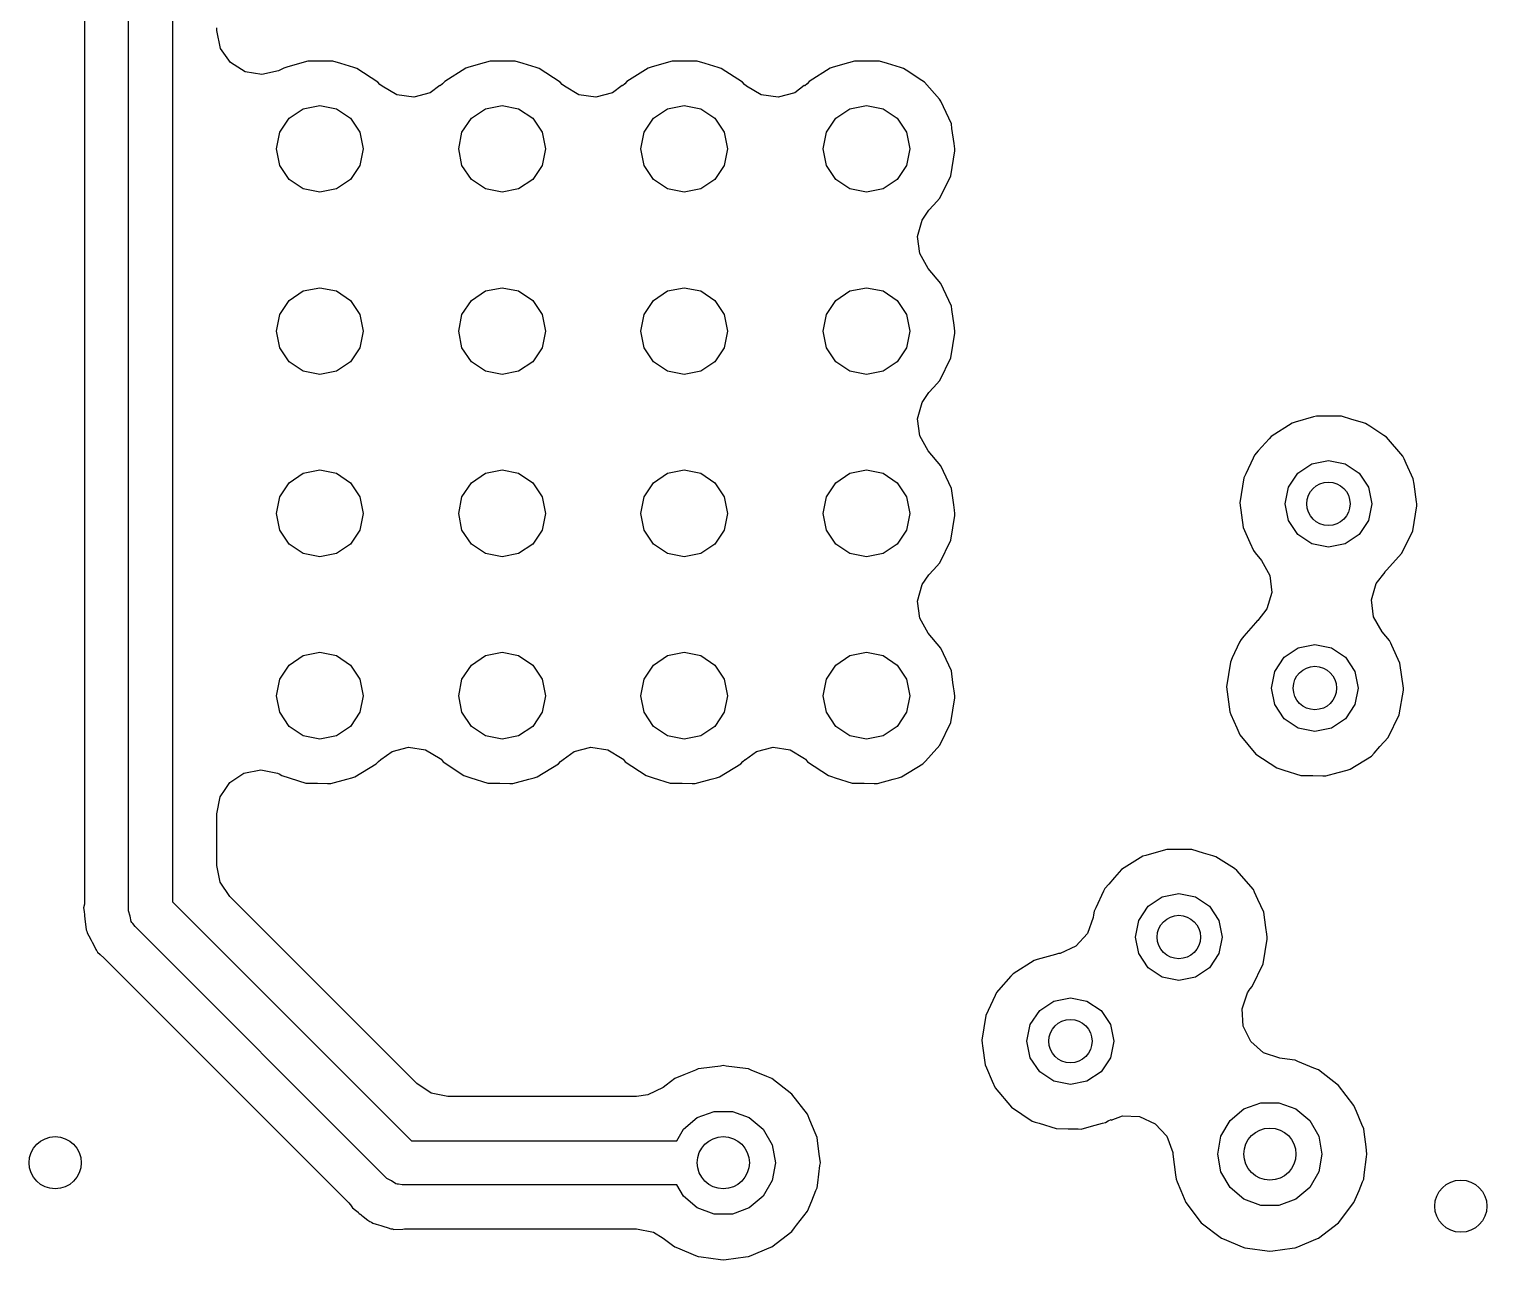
# Model space of a CAD drawing. Extents: x 0.99 to 4.24, y -7.27 to -4.02.
# Drawn here: x 2.124 to 2.4547, y -6.6618 to -6.3827 of the extents above; entities that cross this region are included whole.
import ezdxf

# ---------------------------------------------------------------- set-up
doc = ezdxf.new("R2010")
doc.units = 0
doc.header["$MEASUREMENT"] = 0
doc.layers.add('BLACK', color=7, linetype='CONTINUOUS')

msp = doc.modelspace()

# ---------------------------------------------------------------- linework, layer by layer
at = {"layer": 'BLACK', "linetype": 'CONTINUOUS'}
for p, q in [((2.13656, -6.37256), (2.13656, -6.58055)), ((2.14657, -6.58268), (2.14657, -6.37205)), ((2.15657, -6.37412), (2.15657, -6.58061)), ((2.16659, -6.38305), (2.16659, -6.38239)), ((2.16746, -6.38712), (2.16659, -6.38305)), ((2.16971, -6.39029), (2.16746, -6.38712)), ((2.173, -6.39236), (2.16971, -6.39029)), ((2.17683, -6.39301), (2.173, -6.39236)), ((2.18062, -6.39215), (2.17683, -6.39301)), ((2.18117, -6.3919), (2.18062, -6.39215)), ((2.18177, -6.39153), (2.18117, -6.3919)), ((2.18245, -6.39133), (2.18177, -6.39153)), ((2.18587, -6.39035), (2.18245, -6.39133)), ((2.18245, -6.39133), (2.18245, -6.39133)), ((2.18724, -6.38996), (2.18587, -6.39035)), ((2.18795, -6.38997), (2.18724, -6.38996)), ((2.18946, -6.38998), (2.18795, -6.38997)), ((2.19293, -6.39), (2.18946, -6.38998)), ((2.19475, -6.39054), (2.19293, -6.39)), ((2.1977, -6.39142), (2.19475, -6.39054)), ((2.19838, -6.39163), (2.1977, -6.39142)), ((2.1977, -6.39142), (2.1977, -6.39142)), ((2.20315, -6.39472), (2.19838, -6.39163)), ((2.22311, -6.39153), (2.21829, -6.39456)), ((2.22379, -6.39133), (2.22311, -6.39153)), ((2.22721, -6.39035), (2.22379, -6.39133)), ((2.22379, -6.39133), (2.22379, -6.39133)), ((2.22858, -6.38996), (2.22721, -6.39035)), ((2.22929, -6.38997), (2.22858, -6.38996)), ((2.2308, -6.38998), (2.22929, -6.38997)), ((2.23427, -6.39), (2.2308, -6.38998)), ((2.23609, -6.39054), (2.23427, -6.39)), ((2.23904, -6.39142), (2.23609, -6.39054)), ((2.23972, -6.39163), (2.23904, -6.39142)), ((2.23904, -6.39142), (2.23904, -6.39142)), ((2.24449, -6.39472), (2.23972, -6.39163)), ((2.26444, -6.39153), (2.25963, -6.39456)), ((2.26513, -6.39133), (2.26444, -6.39153)), ((2.26855, -6.39035), (2.26513, -6.39133)), ((2.26513, -6.39133), (2.26513, -6.39133)), ((2.26991, -6.38996), (2.26855, -6.39035)), ((2.27062, -6.38997), (2.26991, -6.38996)), ((2.27214, -6.38998), (2.27062, -6.38997)), ((2.2756, -6.39), (2.27214, -6.38998)), ((2.27742, -6.39054), (2.2756, -6.39)), ((2.28037, -6.39142), (2.27742, -6.39054)), ((2.28105, -6.39163), (2.28037, -6.39142)), ((2.28037, -6.39142), (2.28037, -6.39142)), ((2.28583, -6.39472), (2.28105, -6.39163)), ((2.30578, -6.39153), (2.30097, -6.39456)), ((2.30646, -6.39133), (2.30578, -6.39153)), ((2.30989, -6.39035), (2.30646, -6.39133)), ((2.30646, -6.39133), (2.30646, -6.39133)), ((2.31125, -6.38996), (2.30989, -6.39035)), ((2.31196, -6.38997), (2.31125, -6.38996)), ((2.31347, -6.38998), (2.31196, -6.38997)), ((2.31694, -6.39), (2.31347, -6.38998)), ((2.31876, -6.39054), (2.31694, -6.39)), ((2.32171, -6.39142), (2.31876, -6.39054)), ((2.32239, -6.39163), (2.32171, -6.39142)), ((2.32171, -6.39142), (2.32171, -6.39142)), ((2.32299, -6.39201), (2.32239, -6.39163)), ((2.32657, -6.39434), (2.32299, -6.39201)), ((2.20361, -6.39526), (2.20315, -6.39472)), ((2.2041, -6.39568), (2.20361, -6.39526)), ((2.20741, -6.39759), (2.2041, -6.39568)), ((2.2172, -6.39546), (2.21502, -6.39712)), ((2.21728, -6.39555), (2.2172, -6.39546)), ((2.21782, -6.39509), (2.21728, -6.39555)), ((2.21829, -6.39456), (2.21782, -6.39509)), ((2.24495, -6.39526), (2.24449, -6.39472)), ((2.24544, -6.39568), (2.24495, -6.39526)), ((2.24875, -6.39759), (2.24544, -6.39568)), ((2.25854, -6.39546), (2.25636, -6.39712)), ((2.25862, -6.39555), (2.25854, -6.39546)), ((2.25916, -6.39509), (2.25862, -6.39555)), ((2.25963, -6.39456), (2.25916, -6.39509)), ((2.28629, -6.39526), (2.28583, -6.39472)), ((2.28677, -6.39568), (2.28629, -6.39526)), ((2.29009, -6.39759), (2.28677, -6.39568)), ((2.29988, -6.39546), (2.2977, -6.39712)), ((2.29996, -6.39555), (2.29988, -6.39546)), ((2.3005, -6.39509), (2.29996, -6.39555)), ((2.30097, -6.39456), (2.3005, -6.39509)), ((2.32717, -6.39472), (2.32657, -6.39434)), ((2.32657, -6.39434), (2.32657, -6.39434)), ((2.33053, -6.39862), (2.32717, -6.39472)), ((2.21126, -6.39812), (2.20741, -6.39759)), ((2.21502, -6.39712), (2.21126, -6.39812)), ((2.2526, -6.39812), (2.24875, -6.39759)), ((2.25636, -6.39712), (2.2526, -6.39812)), ((2.29394, -6.39812), (2.29009, -6.39759)), ((2.2977, -6.39712), (2.29394, -6.39812)), ((2.33088, -6.39903), (2.33053, -6.39862)), ((2.33324, -6.40421), (2.33088, -6.39903)), ((2.183, -6.40288), (2.18619, -6.40075)), ((2.18619, -6.40075), (2.18996, -6.4)), ((2.18996, -6.4), (2.19373, -6.40075)), ((2.19373, -6.40075), (2.19692, -6.40288)), ((2.22434, -6.40288), (2.22753, -6.40075)), ((2.22753, -6.40075), (2.2313, -6.4)), ((2.2313, -6.4), (2.23507, -6.40075)), ((2.23507, -6.40075), (2.23826, -6.40288)), ((2.26568, -6.40288), (2.26887, -6.40075)), ((2.26887, -6.40075), (2.27264, -6.4)), ((2.27264, -6.4), (2.2764, -6.40075)), ((2.2764, -6.40075), (2.2796, -6.40288)), ((2.30702, -6.40288), (2.31021, -6.40075)), ((2.31021, -6.40075), (2.31398, -6.4)), ((2.31398, -6.4), (2.31774, -6.40075)), ((2.31774, -6.40075), (2.32094, -6.40288)), ((2.18087, -6.40608), (2.183, -6.40288)), ((2.19692, -6.40288), (2.19905, -6.40608)), ((2.22221, -6.40608), (2.22434, -6.40288)), ((2.23826, -6.40288), (2.24039, -6.40608)), ((2.26354, -6.40608), (2.26568, -6.40288)), ((2.2796, -6.40288), (2.28173, -6.40608)), ((2.30488, -6.40608), (2.30702, -6.40288)), ((2.32094, -6.40288), (2.32307, -6.40608)), ((2.33338, -6.40523), (2.33324, -6.40421)), ((2.33387, -6.40865), (2.33338, -6.40523)), ((2.18012, -6.40984), (2.18087, -6.40608)), ((2.19905, -6.40608), (2.1998, -6.40984)), ((2.22146, -6.40984), (2.22221, -6.40608)), ((2.24039, -6.40608), (2.24114, -6.40984)), ((2.2628, -6.40984), (2.26354, -6.40608)), ((2.28173, -6.40608), (2.28248, -6.40984)), ((2.30413, -6.40984), (2.30488, -6.40608)), ((2.32307, -6.40608), (2.32382, -6.40984)), ((2.33404, -6.40984), (2.33387, -6.40865)), ((2.18087, -6.41361), (2.18012, -6.40984)), ((2.1998, -6.40984), (2.19905, -6.41361)), ((2.22221, -6.41361), (2.22146, -6.40984)), ((2.24114, -6.40984), (2.24039, -6.41361)), ((2.26354, -6.41361), (2.2628, -6.40984)), ((2.28248, -6.40984), (2.28173, -6.41361)), ((2.30488, -6.41361), (2.30413, -6.40984)), ((2.32382, -6.40984), (2.32307, -6.41361)), ((2.33309, -6.41594), (2.33404, -6.41033)), ((2.33404, -6.41033), (2.33404, -6.40984)), ((2.183, -6.4168), (2.18087, -6.41361)), ((2.19905, -6.41361), (2.19692, -6.4168)), ((2.22434, -6.4168), (2.22221, -6.41361)), ((2.24039, -6.41361), (2.23826, -6.4168)), ((2.26568, -6.4168), (2.26354, -6.41361)), ((2.28173, -6.41361), (2.2796, -6.4168)), ((2.30702, -6.4168), (2.30488, -6.41361)), ((2.32307, -6.41361), (2.32094, -6.4168)), ((2.18619, -6.41894), (2.183, -6.4168)), ((2.18996, -6.41968), (2.18619, -6.41894)), ((2.19373, -6.41894), (2.18996, -6.41968)), ((2.19692, -6.4168), (2.19373, -6.41894)), ((2.22753, -6.41894), (2.22434, -6.4168)), ((2.2313, -6.41968), (2.22753, -6.41894)), ((2.23507, -6.41894), (2.2313, -6.41968)), ((2.23826, -6.4168), (2.23507, -6.41894)), ((2.26887, -6.41894), (2.26568, -6.4168)), ((2.27264, -6.41968), (2.26887, -6.41894)), ((2.2764, -6.41894), (2.27264, -6.41968)), ((2.2796, -6.4168), (2.2764, -6.41894)), ((2.31021, -6.41894), (2.30702, -6.4168)), ((2.31398, -6.41968), (2.31021, -6.41894)), ((2.31774, -6.41894), (2.31398, -6.41968)), ((2.32094, -6.4168), (2.31774, -6.41894)), ((2.33061, -6.42106), (2.33309, -6.41594)), ((2.32918, -6.42264), (2.33061, -6.42106)), ((2.32662, -6.42601), (2.32813, -6.4238)), ((2.32813, -6.4238), (2.32918, -6.42264)), ((2.32558, -6.42975), (2.32662, -6.42601)), ((2.32606, -6.43361), (2.32558, -6.42975)), ((2.32797, -6.43699), (2.32606, -6.43361)), ((2.33088, -6.44037), (2.32797, -6.43699)), ((2.183, -6.44422), (2.18619, -6.44209)), ((2.18619, -6.44209), (2.18996, -6.44134)), ((2.18996, -6.44134), (2.19373, -6.44209)), ((2.19373, -6.44209), (2.19692, -6.44422)), ((2.22434, -6.44422), (2.22753, -6.44209)), ((2.22753, -6.44209), (2.2313, -6.44134)), ((2.2313, -6.44134), (2.23507, -6.44209)), ((2.23507, -6.44209), (2.23826, -6.44422)), ((2.26568, -6.44422), (2.26887, -6.44209)), ((2.26887, -6.44209), (2.27264, -6.44134)), ((2.27264, -6.44134), (2.2764, -6.44209)), ((2.2764, -6.44209), (2.2796, -6.44422)), ((2.30702, -6.44422), (2.31021, -6.44209)), ((2.31021, -6.44209), (2.31398, -6.44134)), ((2.31398, -6.44134), (2.31774, -6.44209)), ((2.31774, -6.44209), (2.32094, -6.44422)), ((2.33324, -6.44555), (2.33088, -6.44037)), ((2.18087, -6.44741), (2.183, -6.44422)), ((2.19692, -6.44422), (2.19905, -6.44741)), ((2.22221, -6.44741), (2.22434, -6.44422)), ((2.23826, -6.44422), (2.24039, -6.44741)), ((2.26354, -6.44741), (2.26568, -6.44422)), ((2.2796, -6.44422), (2.28173, -6.44741)), ((2.30488, -6.44741), (2.30702, -6.44422)), ((2.32094, -6.44422), (2.32307, -6.44741)), ((2.33334, -6.44625), (2.33324, -6.44555)), ((2.18012, -6.45118), (2.18087, -6.44741)), ((2.19905, -6.44741), (2.1998, -6.45118)), ((2.22146, -6.45118), (2.22221, -6.44741)), ((2.24039, -6.44741), (2.24114, -6.45118)), ((2.2628, -6.45118), (2.26354, -6.44741)), ((2.28173, -6.44741), (2.28248, -6.45118)), ((2.30413, -6.45118), (2.30488, -6.44741)), ((2.32307, -6.44741), (2.32382, -6.45118)), ((2.33385, -6.44982), (2.33334, -6.44625)), ((2.18087, -6.45495), (2.18012, -6.45118)), ((2.1998, -6.45118), (2.19905, -6.45495)), ((2.22221, -6.45495), (2.22146, -6.45118)), ((2.24114, -6.45118), (2.24039, -6.45495)), ((2.26354, -6.45495), (2.2628, -6.45118)), ((2.28248, -6.45118), (2.28173, -6.45495)), ((2.30488, -6.45495), (2.30413, -6.45118)), ((2.32382, -6.45118), (2.32307, -6.45495)), ((2.33309, -6.45728), (2.33404, -6.45167)), ((2.33404, -6.45118), (2.33385, -6.44982)), ((2.33404, -6.45167), (2.33404, -6.45118)), ((2.183, -6.45814), (2.18087, -6.45495)), ((2.19905, -6.45495), (2.19692, -6.45814)), ((2.22434, -6.45814), (2.22221, -6.45495)), ((2.24039, -6.45495), (2.23826, -6.45814)), ((2.26568, -6.45814), (2.26354, -6.45495)), ((2.28173, -6.45495), (2.2796, -6.45814)), ((2.30702, -6.45814), (2.30488, -6.45495)), ((2.32307, -6.45495), (2.32094, -6.45814)), ((2.18619, -6.46027), (2.183, -6.45814)), ((2.19692, -6.45814), (2.19373, -6.46027)), ((2.22753, -6.46027), (2.22434, -6.45814)), ((2.23826, -6.45814), (2.23507, -6.46027)), ((2.26887, -6.46027), (2.26568, -6.45814)), ((2.2796, -6.45814), (2.2764, -6.46027)), ((2.31021, -6.46027), (2.30702, -6.45814)), ((2.32094, -6.45814), (2.31774, -6.46027)), ((2.33061, -6.4624), (2.33309, -6.45728)), ((2.18996, -6.46102), (2.18619, -6.46027)), ((2.19373, -6.46027), (2.18996, -6.46102)), ((2.2313, -6.46102), (2.22753, -6.46027)), ((2.23507, -6.46027), (2.2313, -6.46102)), ((2.27264, -6.46102), (2.26887, -6.46027)), ((2.2764, -6.46027), (2.27264, -6.46102)), ((2.31398, -6.46102), (2.31021, -6.46027)), ((2.31774, -6.46027), (2.31398, -6.46102)), ((2.32662, -6.46734), (2.32813, -6.46514)), ((2.32813, -6.46514), (2.32918, -6.46398)), ((2.32918, -6.46398), (2.33061, -6.4624)), ((2.32558, -6.47109), (2.32662, -6.46734)), ((2.32606, -6.47495), (2.32558, -6.47109)), ((2.41127, -6.47183), (2.41059, -6.47203)), ((2.41538, -6.47066), (2.41127, -6.47183)), ((2.41127, -6.47183), (2.41127, -6.47183)), ((2.41606, -6.47046), (2.41538, -6.47066)), ((2.41538, -6.47066), (2.41538, -6.47066)), ((2.41677, -6.47047), (2.41606, -6.47046)), ((2.41828, -6.47048), (2.41677, -6.47047)), ((2.42175, -6.4705), (2.41828, -6.47048)), ((2.42411, -6.4712), (2.42175, -6.4705)), ((2.42652, -6.47193), (2.42411, -6.4712)), ((2.4272, -6.47213), (2.42652, -6.47193)), ((2.42652, -6.47193), (2.42652, -6.47193)), ((2.32797, -6.47833), (2.32606, -6.47495)), ((2.40578, -6.47506), (2.40531, -6.4756)), ((2.41059, -6.47203), (2.40578, -6.47506)), ((2.42816, -6.47275), (2.4272, -6.47213)), ((2.43138, -6.47484), (2.42816, -6.47275)), ((2.43197, -6.47522), (2.43138, -6.47484)), ((2.43138, -6.47484), (2.43138, -6.47484)), ((2.43569, -6.47953), (2.43197, -6.47522)), ((2.33088, -6.48171), (2.32797, -6.47833)), ((2.40285, -6.47837), (2.40201, -6.47933)), ((2.40531, -6.4756), (2.40285, -6.47837)), ((2.33324, -6.48689), (2.33088, -6.48171)), ((2.40171, -6.47997), (2.40003, -6.48354)), ((2.40201, -6.47933), (2.40171, -6.47997)), ((2.40171, -6.47997), (2.40171, -6.47997)), ((2.41182, -6.48338), (2.41502, -6.48125)), ((2.41502, -6.48125), (2.41878, -6.4805)), ((2.41878, -6.4805), (2.42255, -6.48125)), ((2.42255, -6.48125), (2.42574, -6.48338)), ((2.43598, -6.48018), (2.43569, -6.47953)), ((2.43643, -6.48117), (2.43598, -6.48018)), ((2.43598, -6.48018), (2.43598, -6.48018)), ((2.43804, -6.48471), (2.43643, -6.48117)), ((2.183, -6.48556), (2.18619, -6.48343)), ((2.18619, -6.48343), (2.18996, -6.48268)), ((2.18996, -6.48268), (2.19373, -6.48343)), ((2.19373, -6.48343), (2.19692, -6.48556)), ((2.22434, -6.48556), (2.22753, -6.48343)), ((2.22753, -6.48343), (2.2313, -6.48268)), ((2.2313, -6.48268), (2.23507, -6.48343)), ((2.23507, -6.48343), (2.23826, -6.48556)), ((2.26568, -6.48556), (2.26887, -6.48343)), ((2.26887, -6.48343), (2.27264, -6.48268)), ((2.27264, -6.48268), (2.2764, -6.48343)), ((2.2764, -6.48343), (2.2796, -6.48556)), ((2.30702, -6.48556), (2.31021, -6.48343)), ((2.31021, -6.48343), (2.31398, -6.48268)), ((2.31398, -6.48268), (2.31774, -6.48343)), ((2.31774, -6.48343), (2.32094, -6.48556)), ((2.39959, -6.48448), (2.39872, -6.4901)), ((2.40003, -6.48354), (2.39959, -6.48448)), ((2.40969, -6.48658), (2.41182, -6.48338)), ((2.42574, -6.48338), (2.42788, -6.48658)), ((2.43821, -6.4859), (2.43804, -6.48471)), ((2.18087, -6.48875), (2.183, -6.48556)), ((2.19692, -6.48556), (2.19905, -6.48875)), ((2.22221, -6.48875), (2.22434, -6.48556)), ((2.23826, -6.48556), (2.24039, -6.48875)), ((2.26354, -6.48875), (2.26568, -6.48556)), ((2.2796, -6.48556), (2.28173, -6.48875)), ((2.30488, -6.48875), (2.30702, -6.48556)), ((2.32094, -6.48556), (2.32307, -6.48875)), ((2.33377, -6.49059), (2.33324, -6.48689)), ((2.40894, -6.49034), (2.40969, -6.48658)), ((2.42788, -6.48658), (2.42862, -6.49034)), ((2.43879, -6.48992), (2.43821, -6.4859)), ((2.18012, -6.49252), (2.18087, -6.48875)), ((2.19905, -6.48875), (2.1998, -6.49252)), ((2.22146, -6.49252), (2.22221, -6.48875)), ((2.24039, -6.48875), (2.24114, -6.49252)), ((2.2628, -6.49252), (2.26354, -6.48875)), ((2.28173, -6.48875), (2.28248, -6.49252)), ((2.30413, -6.49252), (2.30488, -6.48875)), ((2.32307, -6.48875), (2.32382, -6.49252)), ((2.33393, -6.49176), (2.33377, -6.49059)), ((2.33404, -6.49252), (2.33393, -6.49176)), ((2.39872, -6.4901), (2.39946, -6.49574)), ((2.40969, -6.49411), (2.40894, -6.49034)), ((2.42862, -6.49034), (2.42788, -6.49411)), ((2.4379, -6.49645), (2.43884, -6.49083)), ((2.43885, -6.49034), (2.43879, -6.48992)), ((2.43884, -6.49083), (2.43885, -6.49034)), ((2.18087, -6.49629), (2.18012, -6.49252)), ((2.1998, -6.49252), (2.19905, -6.49629)), ((2.22221, -6.49629), (2.22146, -6.49252)), ((2.24114, -6.49252), (2.24039, -6.49629)), ((2.26354, -6.49629), (2.2628, -6.49252)), ((2.28248, -6.49252), (2.28173, -6.49629)), ((2.30488, -6.49629), (2.30413, -6.49252)), ((2.32382, -6.49252), (2.32307, -6.49629)), ((2.33309, -6.49862), (2.33404, -6.49301)), ((2.33404, -6.49301), (2.33404, -6.49252)), ((2.41182, -6.4973), (2.40969, -6.49411)), ((2.42788, -6.49411), (2.42574, -6.4973)), ((2.183, -6.49948), (2.18087, -6.49629)), ((2.19905, -6.49629), (2.19692, -6.49948)), ((2.22434, -6.49948), (2.22221, -6.49629)), ((2.24039, -6.49629), (2.23826, -6.49948)), ((2.26568, -6.49948), (2.26354, -6.49629)), ((2.28173, -6.49629), (2.2796, -6.49948)), ((2.30702, -6.49948), (2.30488, -6.49629)), ((2.32307, -6.49629), (2.32094, -6.49948)), ((2.39946, -6.49574), (2.39974, -6.49639)), ((2.39974, -6.49639), (2.39974, -6.49639)), ((2.39974, -6.49639), (2.40095, -6.49913)), ((2.41502, -6.49944), (2.41182, -6.4973)), ((2.42574, -6.4973), (2.42255, -6.49944)), ((2.43542, -6.50157), (2.4379, -6.49645)), ((2.18619, -6.50161), (2.183, -6.49948)), ((2.18996, -6.50236), (2.18619, -6.50161)), ((2.19373, -6.50161), (2.18996, -6.50236)), ((2.19692, -6.49948), (2.19373, -6.50161)), ((2.22753, -6.50161), (2.22434, -6.49948)), ((2.2313, -6.50236), (2.22753, -6.50161)), ((2.23507, -6.50161), (2.2313, -6.50236)), ((2.23826, -6.49948), (2.23507, -6.50161)), ((2.26887, -6.50161), (2.26568, -6.49948)), ((2.27264, -6.50236), (2.26887, -6.50161)), ((2.2764, -6.50161), (2.27264, -6.50236)), ((2.2796, -6.49948), (2.2764, -6.50161)), ((2.31021, -6.50161), (2.30702, -6.49948)), ((2.31398, -6.50236), (2.31021, -6.50161)), ((2.31774, -6.50161), (2.31398, -6.50236)), ((2.32094, -6.49948), (2.31774, -6.50161)), ((2.33061, -6.50374), (2.33309, -6.49862)), ((2.40095, -6.49913), (2.40175, -6.50095)), ((2.40175, -6.50095), (2.4022, -6.50149)), ((2.4022, -6.50149), (2.4022, -6.50149)), ((2.4022, -6.50149), (2.40363, -6.50319)), ((2.41878, -6.50019), (2.41502, -6.49944)), ((2.42255, -6.49944), (2.41878, -6.50019)), ((2.43198, -6.50536), (2.43542, -6.50157)), ((2.3292, -6.5053), (2.33061, -6.50374)), ((2.40363, -6.50319), (2.4055, -6.50659)), ((2.32662, -6.50868), (2.32813, -6.50648)), ((2.32813, -6.50648), (2.3292, -6.5053)), ((2.4055, -6.50659), (2.40593, -6.51046)), ((2.42857, -6.51213), (2.42961, -6.50839)), ((2.42961, -6.50839), (2.43165, -6.50582)), ((2.4316, -6.50578), (2.43198, -6.50536)), ((2.43165, -6.50582), (2.4316, -6.50578)), ((2.32558, -6.51243), (2.32662, -6.50868)), ((2.40593, -6.51046), (2.40484, -6.51419)), ((2.32606, -6.51629), (2.32558, -6.51243)), ((2.40484, -6.51419), (2.40276, -6.51681)), ((2.42904, -6.51599), (2.42857, -6.51213)), ((2.32797, -6.51967), (2.32606, -6.51629)), ((2.40224, -6.51737), (2.39959, -6.52037)), ((2.40271, -6.51684), (2.40224, -6.51737)), ((2.40276, -6.51681), (2.40271, -6.51684)), ((2.43096, -6.51937), (2.42904, -6.51599)), ((2.33088, -6.52305), (2.32797, -6.51967)), ((2.39895, -6.5211), (2.39864, -6.52174)), ((2.39959, -6.52037), (2.39895, -6.5211)), ((2.43262, -6.52131), (2.43096, -6.51937)), ((2.43292, -6.52195), (2.43262, -6.52131)), ((2.183, -6.5269), (2.18619, -6.52476)), ((2.18619, -6.52476), (2.18996, -6.52402)), ((2.18996, -6.52402), (2.19373, -6.52476)), ((2.19373, -6.52476), (2.19692, -6.5269)), ((2.22434, -6.5269), (2.22753, -6.52476)), ((2.22753, -6.52476), (2.2313, -6.52402)), ((2.2313, -6.52402), (2.23507, -6.52476)), ((2.23507, -6.52476), (2.23826, -6.5269)), ((2.26568, -6.5269), (2.26887, -6.52476)), ((2.26887, -6.52476), (2.27264, -6.52402)), ((2.27264, -6.52402), (2.2764, -6.52476)), ((2.2764, -6.52476), (2.2796, -6.5269)), ((2.30702, -6.5269), (2.31021, -6.52476)), ((2.31021, -6.52476), (2.31398, -6.52402)), ((2.31398, -6.52402), (2.31774, -6.52476)), ((2.31774, -6.52476), (2.32094, -6.5269)), ((2.33324, -6.52823), (2.33088, -6.52305)), ((2.39864, -6.52174), (2.39698, -6.52529)), ((2.39864, -6.52174), (2.39864, -6.52174)), ((2.40876, -6.52516), (2.41195, -6.52302)), ((2.41195, -6.52302), (2.41572, -6.52227)), ((2.41572, -6.52227), (2.41948, -6.52302)), ((2.41948, -6.52302), (2.42268, -6.52516)), ((2.43317, -6.52251), (2.43292, -6.52195)), ((2.43292, -6.52195), (2.43292, -6.52195)), ((2.43498, -6.52649), (2.43317, -6.52251)), ((2.18087, -6.53009), (2.183, -6.5269)), ((2.19692, -6.5269), (2.19905, -6.53009)), ((2.22221, -6.53009), (2.22434, -6.5269)), ((2.23826, -6.5269), (2.24039, -6.53009)), ((2.26354, -6.53009), (2.26568, -6.5269)), ((2.2796, -6.5269), (2.28173, -6.53009)), ((2.30488, -6.53009), (2.30702, -6.5269)), ((2.32094, -6.5269), (2.32307, -6.53009)), ((2.33361, -6.53085), (2.33324, -6.52823)), ((2.39653, -6.52625), (2.39565, -6.53187)), ((2.39698, -6.52529), (2.39653, -6.52625)), ((2.40662, -6.52835), (2.40876, -6.52516)), ((2.42268, -6.52516), (2.42481, -6.52835)), ((2.43578, -6.53212), (2.43498, -6.52649)), ((2.18012, -6.53386), (2.18087, -6.53009)), ((2.19905, -6.53009), (2.1998, -6.53386)), ((2.22146, -6.53386), (2.22221, -6.53009)), ((2.24039, -6.53009), (2.24114, -6.53386)), ((2.2628, -6.53386), (2.26354, -6.53009)), ((2.28173, -6.53009), (2.28248, -6.53386)), ((2.30413, -6.53386), (2.30488, -6.53009)), ((2.32307, -6.53009), (2.32382, -6.53386)), ((2.33376, -6.53187), (2.33361, -6.53085)), ((2.40588, -6.53212), (2.40662, -6.52835)), ((2.42481, -6.52835), (2.42556, -6.53212)), ((2.18087, -6.53762), (2.18012, -6.53386)), ((2.1998, -6.53386), (2.19905, -6.53762)), ((2.22221, -6.53762), (2.22146, -6.53386)), ((2.24114, -6.53386), (2.24039, -6.53762)), ((2.26354, -6.53762), (2.2628, -6.53386)), ((2.28248, -6.53386), (2.28173, -6.53762)), ((2.30488, -6.53762), (2.30413, -6.53386)), ((2.32382, -6.53386), (2.32307, -6.53762)), ((2.33309, -6.53996), (2.33404, -6.53435)), ((2.33389, -6.53276), (2.33376, -6.53187)), ((2.33404, -6.53386), (2.33389, -6.53276)), ((2.33404, -6.53435), (2.33404, -6.53386)), ((2.39565, -6.53187), (2.39639, -6.53751)), ((2.40662, -6.53588), (2.40588, -6.53212)), ((2.42556, -6.53212), (2.42481, -6.53588)), ((2.43483, -6.53822), (2.43578, -6.53261)), ((2.43578, -6.53261), (2.43578, -6.53212)), ((2.183, -6.54082), (2.18087, -6.53762)), ((2.19905, -6.53762), (2.19692, -6.54082)), ((2.22434, -6.54082), (2.22221, -6.53762)), ((2.24039, -6.53762), (2.23826, -6.54082)), ((2.26568, -6.54082), (2.26354, -6.53762)), ((2.28173, -6.53762), (2.2796, -6.54082)), ((2.30702, -6.54082), (2.30488, -6.53762)), ((2.32307, -6.53762), (2.32094, -6.54082)), ((2.39639, -6.53751), (2.39668, -6.53816)), ((2.40876, -6.53908), (2.40662, -6.53588)), ((2.42481, -6.53588), (2.42268, -6.53908)), ((2.18619, -6.54295), (2.183, -6.54082)), ((2.19692, -6.54082), (2.19373, -6.54295)), ((2.22753, -6.54295), (2.22434, -6.54082)), ((2.23826, -6.54082), (2.23507, -6.54295)), ((2.26887, -6.54295), (2.26568, -6.54082)), ((2.2796, -6.54082), (2.2764, -6.54295)), ((2.31021, -6.54295), (2.30702, -6.54082)), ((2.32094, -6.54082), (2.31774, -6.54295)), ((2.33061, -6.54508), (2.33309, -6.53996)), ((2.39668, -6.53816), (2.39668, -6.53816)), ((2.39668, -6.53816), (2.39798, -6.54112)), ((2.39798, -6.54112), (2.39868, -6.54272)), ((2.41195, -6.54121), (2.40876, -6.53908)), ((2.41572, -6.54196), (2.41195, -6.54121)), ((2.41948, -6.54121), (2.41572, -6.54196)), ((2.42268, -6.53908), (2.41948, -6.54121)), ((2.43235, -6.54334), (2.43483, -6.53822)), ((2.18996, -6.5437), (2.18619, -6.54295)), ((2.19373, -6.54295), (2.18996, -6.5437)), ((2.2313, -6.5437), (2.22753, -6.54295)), ((2.23507, -6.54295), (2.2313, -6.5437)), ((2.27264, -6.5437), (2.26887, -6.54295)), ((2.2764, -6.54295), (2.27264, -6.5437)), ((2.31398, -6.5437), (2.31021, -6.54295)), ((2.31774, -6.54295), (2.31398, -6.5437)), ((2.39868, -6.54272), (2.40234, -6.54708)), ((2.43048, -6.54541), (2.43235, -6.54334)), ((2.20383, -6.54836), (2.20634, -6.5465)), ((2.20634, -6.5465), (2.21011, -6.54555)), ((2.21011, -6.54555), (2.21395, -6.54612)), ((2.21395, -6.54612), (2.21724, -6.54807)), ((2.21724, -6.54807), (2.21747, -6.54827)), ((2.24517, -6.54836), (2.24768, -6.5465)), ((2.24768, -6.5465), (2.25145, -6.54555)), ((2.25145, -6.54555), (2.25529, -6.54612)), ((2.25529, -6.54612), (2.25858, -6.54807)), ((2.25858, -6.54807), (2.25881, -6.54827)), ((2.28651, -6.54836), (2.28901, -6.5465)), ((2.28901, -6.5465), (2.29278, -6.54555)), ((2.29278, -6.54555), (2.29663, -6.54612)), ((2.29663, -6.54612), (2.29992, -6.54807)), ((2.29992, -6.54807), (2.30014, -6.54827)), ((2.32735, -6.54868), (2.32863, -6.54727)), ((2.32863, -6.54727), (2.33061, -6.54508)), ((2.40234, -6.54708), (2.40708, -6.55023)), ((2.42369, -6.55053), (2.42854, -6.54756)), ((2.42854, -6.54756), (2.42915, -6.54688)), ((2.42915, -6.54688), (2.43048, -6.54541)), ((2.17274, -6.55142), (2.17656, -6.55066)), ((2.17656, -6.55066), (2.18037, -6.55142)), ((2.19793, -6.55227), (2.20278, -6.5493)), ((2.20278, -6.5493), (2.20325, -6.54877)), ((2.20325, -6.54877), (2.2038, -6.54832)), ((2.2038, -6.54832), (2.20383, -6.54836)), ((2.21747, -6.54827), (2.21792, -6.54882)), ((2.21792, -6.54882), (2.22266, -6.55197)), ((2.23927, -6.55227), (2.24412, -6.5493)), ((2.24412, -6.5493), (2.24459, -6.54877)), ((2.24459, -6.54877), (2.24514, -6.54832)), ((2.24514, -6.54832), (2.24517, -6.54836)), ((2.25881, -6.54827), (2.25926, -6.54882)), ((2.25926, -6.54882), (2.264, -6.55197)), ((2.28061, -6.55227), (2.28546, -6.5493)), ((2.28546, -6.5493), (2.28593, -6.54877)), ((2.28593, -6.54877), (2.28648, -6.54832)), ((2.28648, -6.54832), (2.28651, -6.54836)), ((2.30014, -6.54827), (2.3006, -6.54882)), ((2.3006, -6.54882), (2.30534, -6.55197)), ((2.32195, -6.55227), (2.32679, -6.5493)), ((2.32679, -6.5493), (2.32735, -6.54868)), ((2.40708, -6.55023), (2.40776, -6.55044)), ((2.40776, -6.55044), (2.40776, -6.55044)), ((2.40776, -6.55044), (2.40865, -6.55072)), ((2.40865, -6.55072), (2.41251, -6.55193)), ((2.4182, -6.55203), (2.42101, -6.55126)), ((2.42101, -6.55126), (2.423, -6.55072)), ((2.423, -6.55072), (2.42369, -6.55053)), ((2.423, -6.55072), (2.423, -6.55072)), ((2.16848, -6.55512), (2.16951, -6.55358)), ((2.16951, -6.55358), (2.17274, -6.55142)), ((2.18037, -6.55142), (2.18075, -6.55159)), ((2.18075, -6.55159), (2.18132, -6.55197)), ((2.18132, -6.55197), (2.18675, -6.55367)), ((2.18675, -6.55367), (2.18945, -6.55372)), ((2.18945, -6.55372), (2.19173, -6.55376)), ((2.19173, -6.55376), (2.19173, -6.55376)), ((2.19173, -6.55376), (2.19244, -6.55377)), ((2.19244, -6.55377), (2.19605, -6.55279)), ((2.19605, -6.55279), (2.19725, -6.55246)), ((2.19725, -6.55246), (2.19793, -6.55227)), ((2.19725, -6.55246), (2.19725, -6.55246)), ((2.22266, -6.55197), (2.22334, -6.55218)), ((2.22334, -6.55218), (2.22334, -6.55218)), ((2.22334, -6.55218), (2.22423, -6.55246)), ((2.22423, -6.55246), (2.22809, -6.55367)), ((2.22809, -6.55367), (2.23079, -6.55372)), ((2.23079, -6.55372), (2.23307, -6.55376)), ((2.23307, -6.55376), (2.23307, -6.55376)), ((2.23307, -6.55376), (2.23378, -6.55377)), ((2.23378, -6.55377), (2.23739, -6.55279)), ((2.23739, -6.55279), (2.23858, -6.55246)), ((2.23858, -6.55246), (2.23927, -6.55227)), ((2.23858, -6.55246), (2.23858, -6.55246)), ((2.264, -6.55197), (2.26468, -6.55218)), ((2.26468, -6.55218), (2.26468, -6.55218)), ((2.26468, -6.55218), (2.26557, -6.55246)), ((2.26557, -6.55246), (2.26943, -6.55367)), ((2.26943, -6.55367), (2.27213, -6.55372)), ((2.27213, -6.55372), (2.27441, -6.55376)), ((2.27441, -6.55376), (2.27441, -6.55376)), ((2.27441, -6.55376), (2.27512, -6.55377)), ((2.27512, -6.55377), (2.27873, -6.55279)), ((2.27873, -6.55279), (2.27992, -6.55246)), ((2.27992, -6.55246), (2.28061, -6.55227)), ((2.27992, -6.55246), (2.27992, -6.55246)), ((2.30534, -6.55197), (2.30601, -6.55218)), ((2.30601, -6.55218), (2.30601, -6.55218)), ((2.30601, -6.55218), (2.30691, -6.55246)), ((2.30691, -6.55246), (2.31077, -6.55367)), ((2.31077, -6.55367), (2.31347, -6.55372)), ((2.31347, -6.55372), (2.31575, -6.55376)), ((2.31575, -6.55376), (2.31575, -6.55376)), ((2.31575, -6.55376), (2.31646, -6.55377)), ((2.31646, -6.55377), (2.32007, -6.55279)), ((2.32007, -6.55279), (2.32126, -6.55246)), ((2.32126, -6.55246), (2.32195, -6.55227)), ((2.32126, -6.55246), (2.32126, -6.55246)), ((2.41251, -6.55193), (2.41521, -6.55197)), ((2.41521, -6.55197), (2.41749, -6.55202)), ((2.41749, -6.55202), (2.41749, -6.55202)), ((2.41749, -6.55202), (2.4182, -6.55203)), ((2.16659, -6.56062), (2.16735, -6.55681)), ((2.16735, -6.55681), (2.16848, -6.55512)), ((2.16659, -6.57233), (2.16659, -6.56062)), ((2.37665, -6.57027), (2.37184, -6.5733)), ((2.37733, -6.57007), (2.37665, -6.57027)), ((2.38129, -6.56894), (2.37733, -6.57007)), ((2.37733, -6.57007), (2.37733, -6.57007)), ((2.38212, -6.5687), (2.38129, -6.56894)), ((2.38283, -6.56871), (2.38212, -6.5687)), ((2.38434, -6.56872), (2.38283, -6.56871)), ((2.38781, -6.56874), (2.38434, -6.56872)), ((2.39046, -6.56953), (2.38781, -6.56874)), ((2.39258, -6.57016), (2.39046, -6.56953)), ((2.39326, -6.57037), (2.39258, -6.57016)), ((2.39258, -6.57016), (2.39258, -6.57016)), ((2.39385, -6.57075), (2.39326, -6.57037)), ((2.39744, -6.57308), (2.39385, -6.57075)), ((2.16735, -6.57614), (2.16659, -6.57233)), ((2.37184, -6.5733), (2.37028, -6.57507)), ((2.39803, -6.57346), (2.39744, -6.57308)), ((2.39744, -6.57308), (2.39744, -6.57308)), ((2.40175, -6.57777), (2.39803, -6.57346)), ((2.16951, -6.57937), (2.16735, -6.57614)), ((2.36807, -6.57757), (2.36777, -6.57821)), ((2.36895, -6.57657), (2.36807, -6.57757)), ((2.37028, -6.57507), (2.36895, -6.57657)), ((2.40204, -6.57842), (2.40175, -6.57777)), ((2.13656, -6.58055), (2.13654, -6.58102)), ((2.13654, -6.58102), (2.13654, -6.58116)), ((2.15657, -6.58061), (2.21073, -6.63476)), ((2.21197, -6.62183), (2.16951, -6.57937)), ((2.36777, -6.57821), (2.36601, -6.58196)), ((2.36777, -6.57821), (2.36777, -6.57821)), ((2.37788, -6.58162), (2.38108, -6.57949)), ((2.38108, -6.57949), (2.38484, -6.57874)), ((2.38484, -6.57874), (2.38861, -6.57949)), ((2.38861, -6.57949), (2.3918, -6.58162)), ((2.40279, -6.58006), (2.40204, -6.57842)), ((2.40204, -6.57842), (2.40204, -6.57842)), ((2.4041, -6.58295), (2.40279, -6.58006)), ((2.13654, -6.58116), (2.13636, -6.58196)), ((2.13636, -6.58196), (2.13646, -6.58278)), ((2.13646, -6.58278), (2.13655, -6.58353)), ((2.13646, -6.58278), (2.13646, -6.58278)), ((2.13655, -6.58353), (2.13656, -6.58358)), ((2.13656, -6.58358), (2.13656, -6.58392)), ((2.13656, -6.58392), (2.13662, -6.58433)), ((2.13662, -6.58433), (2.13662, -6.58433)), ((2.13662, -6.58433), (2.13666, -6.58456)), ((2.14692, -6.58386), (2.14657, -6.58268)), ((2.14718, -6.58506), (2.14692, -6.58386)), ((2.36543, -6.58417), (2.36409, -6.58782)), ((2.36552, -6.58357), (2.36543, -6.58417)), ((2.36565, -6.58272), (2.36552, -6.58357)), ((2.36601, -6.58196), (2.36565, -6.58272)), ((2.37575, -6.58482), (2.37788, -6.58162)), ((2.3918, -6.58162), (2.39394, -6.58482)), ((2.4046, -6.58642), (2.4041, -6.58295)), ((2.13666, -6.58456), (2.13673, -6.58503)), ((2.13673, -6.58503), (2.13695, -6.58693)), ((2.13695, -6.58693), (2.13711, -6.58725)), ((2.13711, -6.58725), (2.13717, -6.58761)), ((2.13717, -6.58761), (2.13756, -6.58833)), ((2.14734, -6.58527), (2.14718, -6.58506)), ((2.14737, -6.58538), (2.14734, -6.58527)), ((2.14751, -6.5855), (2.14737, -6.58538)), ((2.14804, -6.58621), (2.14751, -6.5855)), ((2.20513, -6.6433), (2.14804, -6.58621)), ((2.375, -6.58858), (2.37575, -6.58482)), ((2.39394, -6.58482), (2.39469, -6.58858)), ((2.40482, -6.58797), (2.4046, -6.58642)), ((2.13756, -6.58833), (2.13756, -6.58833)), ((2.13756, -6.58833), (2.13808, -6.58929)), ((2.13808, -6.58929), (2.13829, -6.58971)), ((2.13829, -6.58971), (2.13858, -6.59031)), ((2.13858, -6.59031), (2.13912, -6.59143)), ((2.36146, -6.59068), (2.35794, -6.59232)), ((2.36409, -6.58782), (2.36146, -6.59068)), ((2.37575, -6.59235), (2.375, -6.58858)), ((2.39469, -6.58858), (2.39394, -6.59235)), ((2.40396, -6.59468), (2.4049, -6.58907)), ((2.40491, -6.58858), (2.40482, -6.58797)), ((2.4049, -6.58907), (2.40491, -6.58858)), ((2.13912, -6.59143), (2.13926, -6.5916)), ((2.13926, -6.5916), (2.1394, -6.59174)), ((2.1394, -6.59174), (2.13954, -6.59201)), ((2.13954, -6.59201), (2.14009, -6.59251)), ((2.14009, -6.59251), (2.14104, -6.59339)), ((2.14104, -6.59339), (2.14132, -6.59366)), ((2.14132, -6.59366), (2.19654, -6.64888)), ((2.35204, -6.59389), (2.34723, -6.59692)), ((2.35272, -6.59369), (2.35204, -6.59389)), ((2.35683, -6.59252), (2.35272, -6.59369)), ((2.35272, -6.59369), (2.35272, -6.59369)), ((2.35751, -6.59232), (2.35683, -6.59252)), ((2.35683, -6.59252), (2.35683, -6.59252)), ((2.35788, -6.59233), (2.35751, -6.59232)), ((2.35794, -6.59232), (2.35788, -6.59233)), ((2.37788, -6.59554), (2.37575, -6.59235)), ((2.39394, -6.59235), (2.3918, -6.59554)), ((2.34676, -6.59746), (2.34396, -6.60063)), ((2.34723, -6.59692), (2.34676, -6.59746)), ((2.38108, -6.59768), (2.37788, -6.59554)), ((2.38484, -6.59843), (2.38108, -6.59768)), ((2.38861, -6.59768), (2.38484, -6.59843)), ((2.3918, -6.59554), (2.38861, -6.59768)), ((2.40148, -6.5998), (2.40396, -6.59468)), ((2.34396, -6.60063), (2.34346, -6.60119)), ((2.40043, -6.60122), (2.4008, -6.60063)), ((2.4008, -6.60063), (2.401, -6.60033)), ((2.401, -6.60033), (2.40148, -6.5998)), ((2.34209, -6.60411), (2.34105, -6.60634)), ((2.34316, -6.60183), (2.34209, -6.60411)), ((2.34346, -6.60119), (2.34316, -6.60183)), ((2.34316, -6.60183), (2.34316, -6.60183)), ((2.35328, -6.60525), (2.35647, -6.60311)), ((2.35647, -6.60311), (2.36024, -6.60236)), ((2.36024, -6.60236), (2.364, -6.60311)), ((2.364, -6.60311), (2.3672, -6.60525)), ((2.39918, -6.6049), (2.40043, -6.60122)), ((2.34105, -6.60634), (2.34017, -6.61196)), ((2.35114, -6.60844), (2.35328, -6.60525)), ((2.3672, -6.60525), (2.36933, -6.60844)), ((2.39944, -6.60877), (2.39918, -6.6049)), ((2.35039, -6.6122), (2.35114, -6.60844)), ((2.36933, -6.60844), (2.37008, -6.6122)), ((2.40116, -6.61226), (2.39944, -6.60877)), ((2.34017, -6.61196), (2.34026, -6.61266)), ((2.34026, -6.61266), (2.34034, -6.61323)), ((2.34026, -6.61266), (2.34026, -6.61266)), ((2.34034, -6.61323), (2.34091, -6.6176)), ((2.35114, -6.61597), (2.35039, -6.6122)), ((2.37008, -6.6122), (2.36933, -6.61597)), ((2.40408, -6.61482), (2.40116, -6.61226)), ((2.35328, -6.61916), (2.35114, -6.61597)), ((2.36933, -6.61597), (2.3672, -6.61916)), ((2.40776, -6.61607), (2.40408, -6.61482)), ((2.41056, -6.61644), (2.40776, -6.61607)), ((2.41121, -6.61653), (2.41056, -6.61644)), ((2.41056, -6.61644), (2.41056, -6.61644)), ((2.41181, -6.61678), (2.41121, -6.61653)), ((2.41551, -6.61831), (2.41181, -6.61678)), ((2.41181, -6.61678), (2.41181, -6.61678)), ((2.27049, -6.62069), (2.26856, -6.62217)), ((2.27251, -6.61986), (2.27049, -6.62069)), ((2.27519, -6.61874), (2.27251, -6.61986)), ((2.2758, -6.61849), (2.27519, -6.61874)), ((2.27519, -6.61874), (2.27519, -6.61874)), ((2.27644, -6.61841), (2.2758, -6.61849)), ((2.28085, -6.61783), (2.27644, -6.61841)), ((2.27644, -6.61841), (2.27644, -6.61841)), ((2.2815, -6.61774), (2.28085, -6.61783)), ((2.28214, -6.61783), (2.2815, -6.61774)), ((2.28655, -6.61841), (2.28214, -6.61783)), ((2.2872, -6.61849), (2.28655, -6.61841)), ((2.28655, -6.61841), (2.28655, -6.61841)), ((2.2878, -6.61874), (2.2872, -6.61849)), ((2.29136, -6.62022), (2.2878, -6.61874)), ((2.2878, -6.61874), (2.2878, -6.61874)), ((2.29251, -6.62069), (2.29136, -6.62022)), ((2.29707, -6.62419), (2.29251, -6.62069)), ((2.34091, -6.6176), (2.34119, -6.61825)), ((2.34119, -6.61825), (2.34119, -6.61825)), ((2.34119, -6.61825), (2.34251, -6.62124)), ((2.35647, -6.6213), (2.35328, -6.61916)), ((2.3672, -6.61916), (2.364, -6.6213)), ((2.41652, -6.61873), (2.41551, -6.61831)), ((2.42108, -6.62223), (2.41652, -6.61873)), ((2.2152, -6.62399), (2.21197, -6.62183)), ((2.21901, -6.62474), (2.2152, -6.62399)), ((2.26789, -6.62269), (2.26441, -6.6244)), ((2.26856, -6.62217), (2.26789, -6.62269)), ((2.34251, -6.62124), (2.3432, -6.62281)), ((2.3432, -6.62281), (2.34686, -6.62716)), ((2.36024, -6.62205), (2.35647, -6.6213)), ((2.364, -6.6213), (2.36024, -6.62205)), ((2.42458, -6.62679), (2.42108, -6.62223)), ((2.26183, -6.62474), (2.21901, -6.62474)), ((2.26441, -6.6244), (2.26183, -6.62474)), ((2.30057, -6.62875), (2.29707, -6.62419)), ((2.34686, -6.62716), (2.3516, -6.63032)), ((2.39961, -6.62757), (2.40346, -6.62616)), ((2.40346, -6.62616), (2.40756, -6.62616)), ((2.40756, -6.62616), (2.41142, -6.62757)), ((2.42515, -6.62816), (2.42458, -6.62679)), ((2.27245, -6.63217), (2.27559, -6.62954)), ((2.27559, -6.62954), (2.27945, -6.62813)), ((2.27945, -6.62813), (2.28355, -6.62813)), ((2.28355, -6.62813), (2.2874, -6.62954)), ((2.2874, -6.62954), (2.29054, -6.63217)), ((2.30112, -6.63009), (2.30057, -6.62875)), ((2.30232, -6.63298), (2.30112, -6.63009)), ((2.3516, -6.63032), (2.35227, -6.63053)), ((2.35227, -6.63053), (2.35227, -6.63053)), ((2.35227, -6.63053), (2.35317, -6.63081)), ((2.36752, -6.63081), (2.36821, -6.63062)), ((2.36821, -6.63062), (2.36881, -6.63025)), ((2.36881, -6.63025), (2.36946, -6.62997)), ((2.36946, -6.62997), (2.36951, -6.63009)), ((2.36951, -6.63009), (2.37205, -6.62915)), ((2.37205, -6.62915), (2.37593, -6.6293)), ((2.37593, -6.6293), (2.37946, -6.63092)), ((2.39441, -6.63376), (2.39646, -6.6302)), ((2.39646, -6.6302), (2.39961, -6.62757)), ((2.41142, -6.62757), (2.41456, -6.6302)), ((2.41456, -6.6302), (2.41661, -6.63376)), ((2.42636, -6.63107), (2.42515, -6.62816)), ((2.27095, -6.63476), (2.27245, -6.63217)), ((2.29054, -6.63217), (2.29259, -6.63572)), ((2.30276, -6.63406), (2.30232, -6.63298)), ((2.30285, -6.63471), (2.30276, -6.63406)), ((2.35317, -6.63081), (2.35703, -6.63201)), ((2.35703, -6.63201), (2.35973, -6.63206)), ((2.35973, -6.63206), (2.36201, -6.6321)), ((2.36201, -6.6321), (2.36201, -6.6321)), ((2.36201, -6.6321), (2.36272, -6.63212)), ((2.36272, -6.63212), (2.36502, -6.63149)), ((2.36502, -6.63149), (2.36752, -6.63081)), ((2.36752, -6.63081), (2.36752, -6.63081)), ((2.37946, -6.63092), (2.38211, -6.63377)), ((2.38211, -6.63377), (2.38345, -6.63742)), ((2.3937, -6.6378), (2.39441, -6.63376)), ((2.41661, -6.63376), (2.41732, -6.6378)), ((2.42678, -6.6321), (2.42636, -6.63107)), ((2.42687, -6.63274), (2.42678, -6.6321)), ((2.42732, -6.63616), (2.42687, -6.63274)), ((2.42687, -6.63274), (2.42687, -6.63274)), ((2.21073, -6.63476), (2.27095, -6.63476)), ((2.29259, -6.63572), (2.29331, -6.63976)), ((2.30326, -6.6378), (2.30285, -6.63471)), ((2.30285, -6.63471), (2.30285, -6.63471)), ((2.42753, -6.6378), (2.42732, -6.63616)), ((2.29331, -6.63976), (2.29259, -6.6438)), ((2.30291, -6.64432), (2.30343, -6.64041)), ((2.30352, -6.63976), (2.30326, -6.6378)), ((2.30343, -6.64041), (2.30352, -6.63976)), ((2.38345, -6.63742), (2.38348, -6.6378)), ((2.38348, -6.6378), (2.38349, -6.6378)), ((2.38349, -6.6378), (2.38411, -6.64251)), ((2.39441, -6.64183), (2.3937, -6.6378)), ((2.41732, -6.6378), (2.41661, -6.64183)), ((2.42691, -6.64251), (2.42745, -6.63844)), ((2.42745, -6.63844), (2.42753, -6.6378)), ((2.20621, -6.64389), (2.20513, -6.6433)), ((2.20724, -6.64456), (2.20621, -6.64389)), ((2.29259, -6.6438), (2.29054, -6.64736)), ((2.38411, -6.64251), (2.38424, -6.64349)), ((2.38424, -6.64349), (2.38449, -6.6441)), ((2.39646, -6.64539), (2.39441, -6.64183)), ((2.41661, -6.64183), (2.41456, -6.64539)), ((2.42653, -6.6441), (2.42678, -6.64349)), ((2.42678, -6.64349), (2.42691, -6.64251)), ((2.2075, -6.64459), (2.20724, -6.64456)), ((2.2076, -6.64465), (2.2075, -6.64459)), ((2.20778, -6.64464), (2.2076, -6.64465)), ((2.20866, -6.64476), (2.20778, -6.64464)), ((2.27095, -6.64476), (2.20866, -6.64476)), ((2.27245, -6.64736), (2.27095, -6.64476)), ((2.30155, -6.64839), (2.30252, -6.64607)), ((2.30252, -6.64607), (2.30276, -6.64546)), ((2.30252, -6.64607), (2.30252, -6.64607)), ((2.30276, -6.64546), (2.30291, -6.64432)), ((2.38449, -6.6441), (2.38449, -6.6441)), ((2.38449, -6.6441), (2.3853, -6.64604)), ((2.3853, -6.64604), (2.38644, -6.6488)), ((2.39961, -6.64802), (2.39646, -6.64539)), ((2.41456, -6.64539), (2.41142, -6.64802)), ((2.42458, -6.6488), (2.42573, -6.64604)), ((2.42573, -6.64604), (2.42653, -6.6441)), ((2.42653, -6.6441), (2.42653, -6.6441)), ((2.19654, -6.64888), (2.19686, -6.64922)), ((2.19686, -6.64922), (2.19695, -6.64932)), ((2.19695, -6.64932), (2.1974, -6.65001)), ((2.1974, -6.65001), (2.19805, -6.65052)), ((2.19805, -6.65052), (2.19864, -6.65099)), ((2.27559, -6.64999), (2.27245, -6.64736)), ((2.27945, -6.6514), (2.27559, -6.64999)), ((2.2874, -6.64999), (2.28355, -6.6514)), ((2.29054, -6.64736), (2.2874, -6.64999)), ((2.30057, -6.65077), (2.30155, -6.64839)), ((2.38644, -6.6488), (2.38994, -6.65337)), ((2.40346, -6.64943), (2.39961, -6.64802)), ((2.40756, -6.64943), (2.40346, -6.64943)), ((2.41142, -6.64802), (2.40756, -6.64943)), ((2.42108, -6.65337), (2.42458, -6.6488)), ((2.19864, -6.65099), (2.19868, -6.65102)), ((2.19868, -6.65102), (2.19892, -6.65127)), ((2.19892, -6.65127), (2.19926, -6.65151)), ((2.19926, -6.65151), (2.19926, -6.65151)), ((2.19926, -6.65151), (2.19945, -6.65164)), ((2.19945, -6.65164), (2.19982, -6.65192)), ((2.19982, -6.65192), (2.20088, -6.65276)), ((2.20088, -6.65276), (2.20088, -6.65276)), ((2.20088, -6.65276), (2.20133, -6.65311)), ((2.20133, -6.65311), (2.20167, -6.65323)), ((2.20167, -6.65323), (2.20196, -6.65344)), ((2.20196, -6.65344), (2.20275, -6.65367)), ((2.20275, -6.65367), (2.20379, -6.65399)), ((2.28355, -6.6514), (2.27945, -6.6514)), ((2.29812, -6.65395), (2.30057, -6.65077)), ((2.38994, -6.65337), (2.3945, -6.65686)), ((2.41652, -6.65686), (2.42108, -6.65337)), ((2.20379, -6.65399), (2.20424, -6.65413)), ((2.20424, -6.65413), (2.20545, -6.65456)), ((2.20545, -6.65456), (2.20545, -6.65456)), ((2.20545, -6.65456), (2.20604, -6.65476)), ((2.20604, -6.65476), (2.20626, -6.65478)), ((2.20626, -6.65478), (2.20646, -6.65478)), ((2.20646, -6.65478), (2.20675, -6.65487)), ((2.20675, -6.65487), (2.20879, -6.65479)), ((2.20879, -6.65479), (2.20918, -6.65478)), ((2.20918, -6.65478), (2.26183, -6.65478)), ((2.26183, -6.65478), (2.26564, -6.65554)), ((2.26564, -6.65554), (2.26789, -6.65684)), ((2.26789, -6.65684), (2.26997, -6.65844)), ((2.29251, -6.65883), (2.29707, -6.65533)), ((2.29707, -6.65533), (2.29767, -6.65455)), ((2.29767, -6.65455), (2.29812, -6.65395)), ((2.3945, -6.65686), (2.39511, -6.65711)), ((2.39511, -6.65711), (2.39921, -6.65881)), ((2.41181, -6.65881), (2.41592, -6.65711)), ((2.41592, -6.65711), (2.41652, -6.65686)), ((2.26997, -6.65844), (2.26997, -6.65844)), ((2.26997, -6.65844), (2.27049, -6.65883)), ((2.27049, -6.65883), (2.27109, -6.65908)), ((2.27109, -6.65908), (2.27519, -6.66078)), ((2.2878, -6.66078), (2.2919, -6.65908)), ((2.2919, -6.65908), (2.29251, -6.65883)), ((2.39921, -6.65881), (2.39921, -6.65881)), ((2.39921, -6.65881), (2.39981, -6.65906)), ((2.39981, -6.65906), (2.40046, -6.65915)), ((2.40046, -6.65915), (2.40046, -6.65915)), ((2.40046, -6.65915), (2.40486, -6.65973)), ((2.40486, -6.65973), (2.40551, -6.65981)), ((2.40551, -6.65981), (2.40616, -6.65973)), ((2.40616, -6.65973), (2.41056, -6.65915)), ((2.41056, -6.65915), (2.41121, -6.65906)), ((2.41056, -6.65915), (2.41056, -6.65915)), ((2.41121, -6.65906), (2.41181, -6.65881)), ((2.41181, -6.65881), (2.41181, -6.65881)), ((2.27519, -6.66078), (2.27519, -6.66078)), ((2.27519, -6.66078), (2.2758, -6.66103)), ((2.2758, -6.66103), (2.27644, -6.66112)), ((2.27644, -6.66112), (2.27644, -6.66112)), ((2.27644, -6.66112), (2.28085, -6.6617)), ((2.28085, -6.6617), (2.2815, -6.66178)), ((2.2815, -6.66178), (2.28214, -6.6617)), ((2.28214, -6.6617), (2.28655, -6.66112)), ((2.28655, -6.66112), (2.2872, -6.66103)), ((2.28655, -6.66112), (2.28655, -6.66112)), ((2.2872, -6.66103), (2.2878, -6.66078)), ((2.2878, -6.66078), (2.2878, -6.66078))]:
    msp.add_line(p, q, dxfattribs=at)
at = {"layer": 'BLACK'}
for centre, radius in [((2.41878, -6.49034), 0.00492), ((2.41572, -6.53212), 0.00492), ((2.38484, -6.58858), 0.00492), ((2.36024, -6.6122), 0.00492), ((2.12992, -6.63976), 0.00591), ((2.2815, -6.63976), 0.00591), ((2.40551, -6.6378), 0.00591), ((2.44882, -6.64961), 0.00591)]:
    msp.add_circle(centre, radius, dxfattribs=at)

doc.saveas('drawing.dxf')
